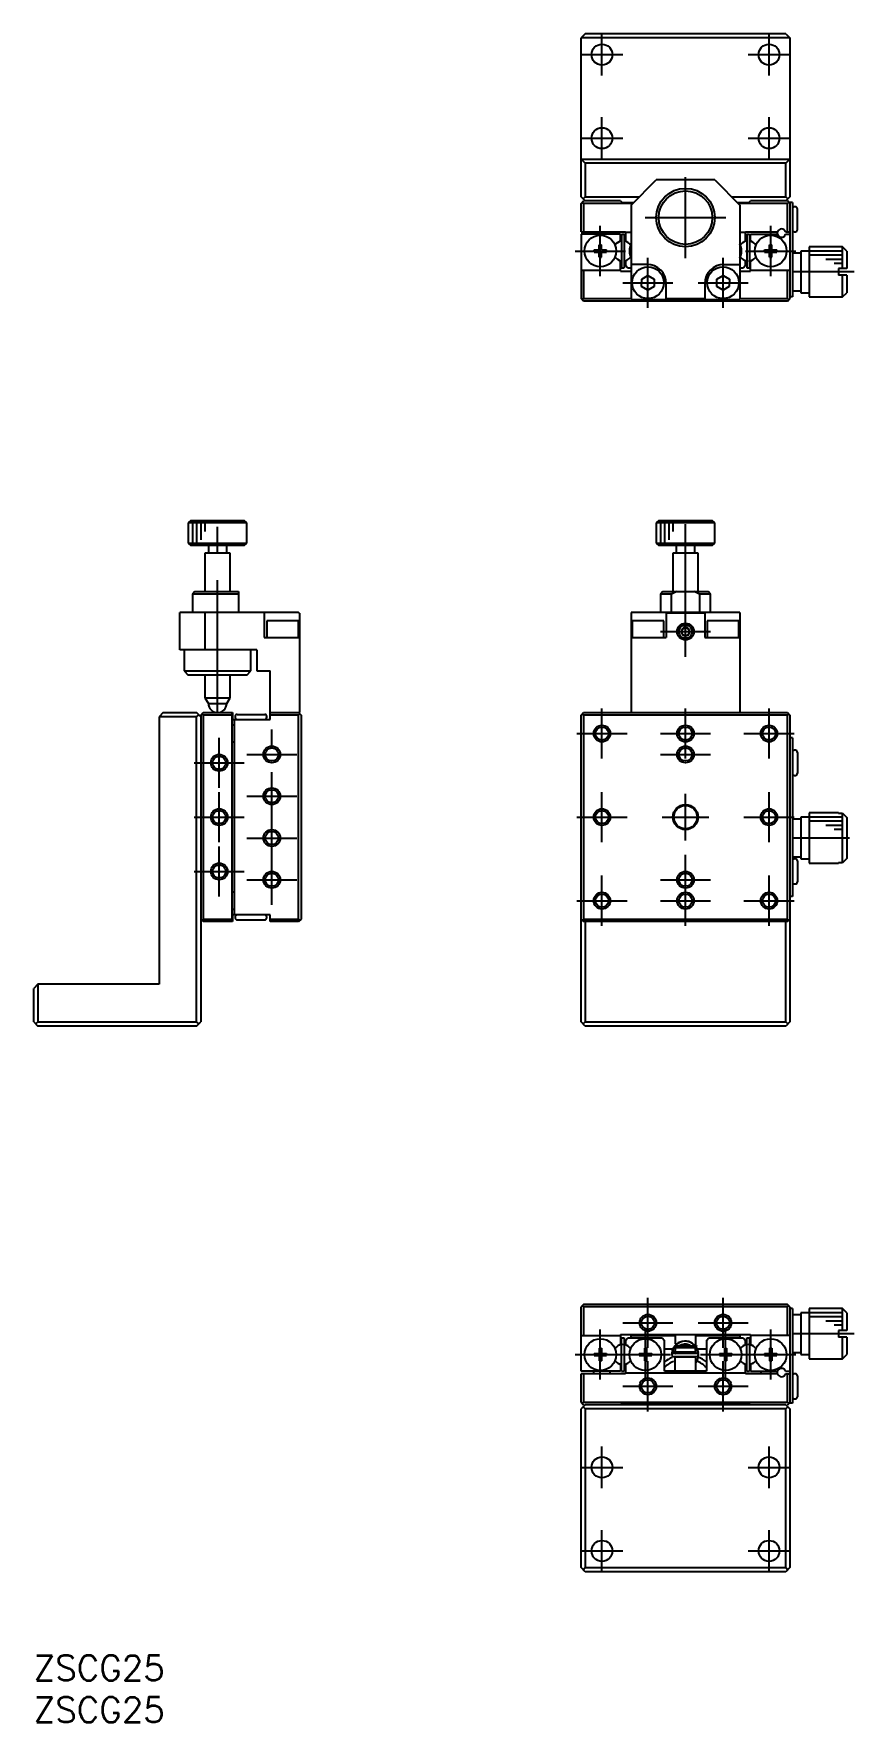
# Model space of a CAD drawing. Extents: x 0 to 223, y -8 to 194.
# Drawn here: x 0 to 98.2, y -8 to 194.1 of the extents above; entities that cross this region are included whole.
import ezdxf

# ---------------------------------------------------------------- set-up
doc = ezdxf.new("R2010")
doc.units = 0
doc.header["$LTSCALE"] = 0.5
doc.linetypes.add('CENTER', pattern=[50.8, 31.75, -6.35, 6.35, -6.35])
for name, color, linetype in [('MSM_CENTER', 1, 'CENTER'), ('MSM_CONTINUOUS', 7, 'CONTINUOUS'), ('MSM_NARROW', 5, 'CONTINUOUS'), ('MSM_PART_NUMBER', 7, 'CONTINUOUS')]:
    doc.layers.add(name, color=color, linetype=linetype)
doc.styles.get("Standard").update_dxf_attribs({"font": 'txt.shx', "height": 3, "bigfont": 'bigfont.shx'})

# ---------------------------------------------------------------- blocks, each defined once
blk = doc.blocks.new('*U2')
at = {"layer": 'MSM_PART_NUMBER'}
blk.add_text('ZSCG25', height=3, dxfattribs=at).set_placement((0, -3))
blk = doc.blocks.new('*U3')
at = {"layer": 'MSM_PART_NUMBER'}
blk.add_text('ZSCG25', height=3, dxfattribs=at).set_placement((0, -8))

msp = doc.modelspace()

# ---------------------------------------------------------------- linework, layer by layer
at = {"layer": 'MSM_CENTER'}
for p, q in [((68.024258, 189.067194), (68.024258, 194.067194)), ((88.024258, 189.067194), (88.024258, 194.067194)), ((65.524258, 191.567194), (70.524258, 191.567194)), ((85.524258, 191.567194), (90.524258, 191.567194)), ((68.024258, 179.067194), (68.024258, 184.067194)), ((88.024258, 179.067194), (88.024258, 184.067194)), ((65.524258, 181.567194), (70.524258, 181.567194)), ((85.524258, 181.567194), (90.524258, 181.567194)), ((78.024258, 167.227194), (78.024258, 176.907194)), ((73.184258, 172.067194), (82.864258, 172.067194)), ((67.824258, 165.067194), (67.824258, 171.067194)), ((88.224258, 165.067194), (88.224258, 171.067194)), ((64.824258, 168.067194), (70.824258, 168.067194)), ((85.224258, 168.067194), (91.224258, 168.067194)), ((73.524258, 161.267194), (73.524258, 167.267194)), ((82.524258, 161.267194), (82.524258, 167.267194)), ((70.524258, 164.267194), (76.524258, 164.267194)), ((79.524258, 164.267194), (85.524258, 164.267194)), ((98.224258, 165.567194), (90.824258, 165.567194)), ((22, 112.820044), (22, 136.760044)), ((78.024258, 119.520044), (78.024258, 136.760044)), ((75.024258, 122.520044), (81.024258, 122.520044)), ((68.024258, 107.320044), (68.024258, 113.320044)), ((78.024258, 107.320044), (78.024258, 113.320044)), ((88.024258, 107.320044), (88.024258, 113.320044)), ((22.2, 103.820044), (22.2, 109.820044)), ((28.5, 89.820044), (28.5, 110.820044)), ((65.024258, 110.320044), (71.024258, 110.320044)), ((75.024258, 110.320044), (81.024258, 110.320044)), ((85.024258, 110.320044), (91.024258, 110.320044)), ((25.5, 107.820044), (31.5, 107.820044)), ((75.024258, 107.820044), (81.024258, 107.820044)), ((19.2, 106.820044), (25.2, 106.820044)), ((22.2, 97.320044), (22.2, 103.320044)), ((68.024258, 97.320044), (68.024258, 103.320044)), ((78.024258, 97.520044), (78.024258, 103.120044)), ((88.024258, 97.320044), (88.024258, 103.320044)), ((25.5, 102.820044), (31.5, 102.820044)), ((19.2, 100.320044), (25.2, 100.320044)), ((65.024258, 100.320044), (71.024258, 100.320044)), ((75.224258, 100.320044), (80.824258, 100.320044)), ((85.024258, 100.320044), (91.024258, 100.320044)), ((25.5, 97.820044), (31.5, 97.820044)), ((97.674258, 97.820044), (90.824258, 97.820044)), ((22.2, 90.820044), (22.2, 96.820044)), ((78.024258, 87.320044), (78.024258, 95.820044)), ((19.2, 93.820044), (25.2, 93.820044)), ((68.024258, 87.320044), (68.024258, 93.320044)), ((88.024258, 87.320044), (88.024258, 93.320044)), ((25.5, 92.820044), (31.5, 92.820044)), ((75.024258, 92.820044), (81.024258, 92.820044)), ((65.024258, 90.320044), (71.024258, 90.320044)), ((75.024258, 90.320044), (81.024258, 90.320044)), ((85.024258, 90.320044), (91.024258, 90.320044)), ((73.524258, 36.8), (73.524258, 42.8)), ((82.524258, 36.8), (82.524258, 42.8)), ((67.824258, 33), (67.824258, 39)), ((70.524258, 39.8), (76.524258, 39.8)), ((73.224258, 33), (73.224258, 39)), ((79.524258, 39.8), (85.524258, 39.8)), ((82.824258, 33), (82.824258, 39)), ((88.224258, 33), (88.224258, 39)), ((98.224258, 38.5), (90.824258, 38.5)), ((64.824258, 36), (76.224258, 36)), ((73.524258, 29.2), (73.524258, 35.2)), ((79.824258, 36), (91.224258, 36)), ((82.524258, 29.2), (82.524258, 35.2)), ((70.524258, 32.2), (76.524258, 32.2)), ((79.524258, 32.2), (85.524258, 32.2)), ((68.024258, 20), (68.024258, 25)), ((88.024258, 20), (88.024258, 25)), ((65.524258, 22.5), (70.524258, 22.5)), ((85.524258, 22.5), (90.524258, 22.5)), ((68.024258, 10), (68.024258, 15)), ((88.024258, 10), (88.024258, 15)), ((65.524258, 12.5), (70.524258, 12.5)), ((85.524258, 12.5), (90.524258, 12.5))]:
    msp.add_line(p, q, dxfattribs=at)
at = {"layer": 'MSM_CONTINUOUS'}
for p, q in [((66.024258, 194.067194), (65.524258, 193.567194)), ((90.024258, 194.067194), (66.024258, 194.067194)), ((90.024258, 194.067194), (90.524258, 193.567194)), ((90.524258, 193.567194), (65.524258, 193.567194)), ((65.524258, 174.567194), (65.524258, 193.567194)), ((90.524258, 193.567194), (90.524258, 174.567194)), ((65.524258, 179.067204), (90.524258, 179.067204)), ((66.024258, 178.567194), (65.524258, 179.067194)), ((90.024258, 178.567194), (66.024258, 178.567194)), ((66.024258, 178.567194), (66.024258, 174.567194)), ((90.524258, 179.067194), (90.024258, 178.567194)), ((90.024258, 174.567194), (90.024258, 178.567194)), ((71.524258, 173.567194), (74.524258, 176.567194)), ((81.524258, 176.567194), (74.524258, 176.567194)), ((81.524258, 176.567194), (84.524258, 173.567194)), ((66.024258, 174.067194), (65.524258, 174.567194)), ((65.524258, 173.767194), (65.824258, 174.067194)), ((65.674258, 173.917194), (65.824258, 173.767194)), ((65.774258, 174.317194), (66.024258, 174.567194)), ((70.224258, 174.067194), (65.824258, 174.067194)), ((66.024258, 174.567194), (72.524258, 174.567194)), ((70.224258, 174.067194), (70.424258, 173.867194)), ((70.424258, 173.867194), (71.824258, 173.867194)), ((83.524258, 174.567194), (90.024258, 174.567194)), ((84.224258, 173.867194), (85.624258, 173.867194)), ((85.624258, 173.867194), (85.824258, 174.067194)), ((90.224258, 174.067194), (85.824258, 174.067194)), ((90.024258, 174.567194), (90.274258, 174.317194)), ((90.524258, 174.567194), (90.024258, 174.067194)), ((90.524258, 173.767194), (90.224258, 174.067194)), ((90.224258, 173.767194), (90.374258, 173.917194)), ((90.524258, 173.867194), (90.524258, 162.367194)), ((90.824258, 173.867194), (90.524258, 173.867194)), ((90.824258, 173.867194), (90.824258, 162.567194)), ((65.524258, 170.367194), (65.524258, 173.767194)), ((71.724258, 173.767194), (65.824258, 173.767194)), ((65.824258, 173.767194), (65.824258, 170.367194)), ((71.524258, 173.567194), (71.524258, 162.267194)), ((90.224258, 173.767194), (84.324258, 173.767194)), ((84.524258, 173.567194), (84.524258, 162.267194)), ((90.224258, 170.367194), (90.224258, 173.767194)), ((91.174258, 173.367194), (91.074258, 173.367194)), ((91.424258, 170.617194), (91.424258, 173.117194)), ((65.524258, 170.367194), (70.824258, 170.367194)), ((70.224258, 170.067194), (65.524258, 170.067194)), ((65.524258, 170.067194), (65.524258, 162.367194)), ((70.224258, 169.26866), (70.224258, 170.067194)), ((70.374258, 170.067194), (70.374258, 166.067194)), ((70.374258, 170.067194), (70.674258, 170.067194)), ((70.674258, 170.067194), (70.674258, 166.067194)), ((70.824258, 170.367194), (70.824258, 169.26866)), ((71.524258, 170.267194), (70.824258, 170.267194)), ((85.224258, 170.267194), (84.524258, 170.267194)), ((85.224258, 170.367194), (89.047289, 170.367194)), ((85.224258, 169.26866), (85.224258, 170.367194)), ((85.374258, 170.067194), (85.374258, 166.067194)), ((85.374258, 170.067194), (85.674258, 170.067194)), ((85.674258, 170.067194), (85.674258, 166.067194)), ((85.824258, 169.26866), (85.824258, 170.067194)), ((85.824258, 170.067194), (89.047289, 170.067194)), ((89.024258, 169.790563), (89.024258, 170.367194)), ((90.001228, 170.367194), (90.524258, 170.367194)), ((90.001228, 170.067194), (90.524258, 170.067194)), ((91.074258, 170.367194), (91.174258, 170.367194)), ((67.074258, 168.192194), (67.699258, 168.192194)), ((67.074258, 167.942194), (67.074258, 168.192194)), ((67.074258, 167.942194), (67.699258, 167.942194)), ((67.699258, 168.817194), (67.949258, 168.817194)), ((67.699258, 168.192194), (67.699258, 168.817194)), ((67.699258, 167.317194), (67.699258, 167.942194)), ((67.949258, 168.192194), (67.949258, 168.817194)), ((67.949258, 168.192194), (68.574258, 168.192194)), ((67.949258, 167.942194), (68.574258, 167.942194)), ((67.949258, 167.317194), (67.949258, 167.942194)), ((68.574258, 167.942194), (68.574258, 168.192194)), ((69.929008, 169.098197), (70.224258, 169.26866)), ((70.824258, 169.26866), (71.119508, 169.098197)), ((84.929008, 169.098197), (85.224258, 169.26866)), ((86.119508, 169.098197), (85.824258, 169.26866)), ((87.474258, 168.192194), (88.099258, 168.192194)), ((87.474258, 167.942194), (87.474258, 168.192194)), ((87.474258, 167.942194), (88.099258, 167.942194)), ((88.099258, 168.817194), (88.349258, 168.817194)), ((88.099258, 168.192194), (88.099258, 168.817194)), ((88.099258, 167.317194), (88.099258, 167.942194)), ((88.349258, 168.192194), (88.349258, 168.817194)), ((88.349258, 168.192194), (88.974258, 168.192194)), ((88.349258, 167.942194), (88.974258, 167.942194)), ((88.349258, 167.317194), (88.349258, 167.942194)), ((88.974258, 167.942194), (88.974258, 168.192194)), ((91.824258, 167.817194), (90.824258, 167.817194)), ((91.824258, 168.067194), (91.824258, 163.067194)), ((92.824258, 168.067194), (91.824258, 168.067194)), ((92.824258, 168.567194), (92.824258, 162.567194)), ((96.824258, 168.567194), (92.824258, 168.567194)), ((96.824258, 165.967194), (96.824258, 168.567194)), ((97.324258, 168.067194), (96.824258, 168.567194)), ((97.324258, 168.067194), (97.324258, 165.967194)), ((65.524258, 165.767194), (70.224258, 165.767194)), ((65.824258, 165.767194), (65.824258, 162.367194)), ((67.699258, 167.317194), (67.949258, 167.317194)), ((70.224258, 166.865728), (69.929008, 167.036191)), ((70.224258, 165.667194), (70.224258, 166.865728)), ((70.374258, 166.067194), (70.674258, 166.067194)), ((70.824258, 166.865728), (71.119508, 167.036191)), ((70.824258, 166.865728), (70.824258, 166.367194)), ((70.824258, 166.367194), (71.124258, 166.067194)), ((71.124258, 166.067194), (71.524258, 166.067194)), ((73.424258, 166.467194), (71.524258, 166.467194)), ((82.624258, 166.467194), (84.524258, 166.467194)), ((84.524258, 166.067194), (84.924258, 166.067194)), ((84.924258, 166.067194), (85.224258, 166.367194)), ((84.929008, 167.036191), (85.224258, 166.865728)), ((85.224258, 166.367194), (85.224258, 166.865728)), ((85.374258, 166.067194), (85.674258, 166.067194)), ((85.824258, 166.865728), (86.119508, 167.036191)), ((85.824258, 165.667194), (85.824258, 166.865728)), ((85.824258, 165.767194), (90.524258, 165.767194)), ((88.099258, 167.317194), (88.349258, 167.317194)), ((90.224258, 162.367194), (90.224258, 165.767194)), ((96.324258, 165.967194), (96.324258, 165.167194)), ((97.324258, 165.967194), (96.324258, 165.967194)), ((70.224258, 165.667194), (71.524258, 165.667194)), ((72.770368, 163.840992), (72.778211, 164.706982)), ((73.516415, 163.401204), (72.770368, 163.840992)), ((72.778211, 164.706982), (73.532102, 165.133184)), ((74.270306, 163.827407), (73.516415, 163.401204)), ((73.532102, 165.133184), (74.278149, 164.693397)), ((74.278149, 164.693397), (74.270306, 163.827407)), ((75.724258, 162.267194), (75.724258, 164.167194)), ((80.324258, 164.167194), (80.324258, 162.267194)), ((81.770368, 163.840992), (81.778211, 164.706982)), ((82.516415, 163.401204), (81.770368, 163.840992)), ((81.778211, 164.706982), (82.532102, 165.133184)), ((83.270306, 163.827407), (82.516415, 163.401204)), ((82.532102, 165.133184), (83.278149, 164.693397)), ((83.278149, 164.693397), (83.270306, 163.827407)), ((84.524258, 165.667194), (85.824258, 165.667194)), ((97.324258, 165.167194), (96.324258, 165.167194)), ((96.824258, 162.567194), (96.824258, 165.167194)), ((97.324258, 165.167194), (97.324258, 163.067194)), ((65.824258, 162.067194), (65.524258, 162.367194)), ((65.824258, 162.367194), (65.674258, 162.217194)), ((65.824258, 162.367194), (71.524258, 162.367194)), ((90.224258, 162.067194), (65.824258, 162.067194)), ((71.524258, 162.267194), (84.524258, 162.267194)), ((75.724258, 162.367194), (80.324258, 162.367194)), ((84.524258, 162.367194), (90.224258, 162.367194)), ((90.374258, 162.217194), (90.224258, 162.367194)), ((90.224258, 162.067194), (90.524258, 162.367194)), ((90.824258, 162.567194), (90.524258, 162.567194)), ((90.824258, 163.317194), (91.824258, 163.317194)), ((91.824258, 163.067194), (92.824258, 163.067194)), ((92.824258, 162.567194), (96.824258, 162.567194)), ((96.824258, 162.567194), (97.324258, 163.067194)), ((18.8, 135.820044), (18.5, 135.520044)), ((25.5, 135.520044), (18.5, 135.520044)), ((18.5, 135.520044), (18.5, 133.120044)), ((18.8, 135.820044), (25.2, 135.820044)), ((25.5, 135.520044), (25.2, 135.820044)), ((25.5, 133.120044), (25.5, 135.520044)), ((74.824258, 135.820044), (74.524258, 135.520044)), ((81.524258, 135.520044), (74.524258, 135.520044)), ((74.524258, 135.520044), (74.524258, 133.120044)), ((74.824258, 135.820044), (81.224258, 135.820044)), ((81.524258, 135.520044), (81.224258, 135.820044)), ((81.524258, 133.120044), (81.524258, 135.520044)), ((18.5, 133.120044), (25.5, 133.120044)), ((18.5, 133.120044), (18.8, 132.820044)), ((25.2, 132.820044), (18.8, 132.820044)), ((20.5, 131.920044), (20.5, 127.320063)), ((23.5, 131.920044), (20.5, 131.920044)), ((20.9, 132.820044), (20.9, 131.920044)), ((23.1, 131.920044), (23.1, 132.820044)), ((23.5, 127.320063), (23.5, 131.920044)), ((25.2, 132.820044), (25.5, 133.120044)), ((74.524258, 133.120044), (81.524258, 133.120044)), ((74.524258, 133.120044), (74.824258, 132.820044)), ((81.224258, 132.820044), (74.824258, 132.820044)), ((76.524258, 131.920044), (76.524258, 127.320063)), ((79.524258, 131.920044), (76.524258, 131.920044)), ((76.924258, 132.820044), (76.924258, 131.920044)), ((79.124258, 131.920044), (79.124258, 132.820044)), ((79.524258, 127.320063), (79.524258, 131.920044)), ((81.224258, 132.820044), (81.524258, 133.120044)), ((19.3, 127.320044), (19, 127.020044)), ((19.3, 127.320044), (24.5, 127.320044)), ((24.5, 127.320044), (24.5, 124.820044)), ((75.324258, 127.320044), (75.024258, 127.020044)), ((75.324258, 127.320044), (80.724258, 127.320044)), ((77.004454, 127.320044), (76.365946, 127.020044)), ((79.682571, 127.020044), (79.044062, 127.320044)), ((81.024258, 127.020044), (80.724258, 127.320044)), ((24.5, 127.020044), (19, 127.020044)), ((19, 127.020044), (19, 124.820044)), ((76.365946, 127.020044), (75.024258, 127.020044)), ((75.024258, 127.020044), (75.024258, 124.820044)), ((76.365946, 124.820044), (76.365946, 127.020044)), ((81.024258, 127.020044), (79.682571, 127.020044)), ((79.682571, 127.020044), (79.682571, 124.820044)), ((81.024258, 124.820044), (81.024258, 127.020044)), ((17.5, 120.320044), (17.5, 124.820044)), ((31.7, 124.820044), (17.5, 124.820044)), ((20.5, 124.820044), (20.5, 120.320044)), ((27.6, 124.820044), (27.6, 121.820044)), ((31.7, 123.820044), (27.9, 123.820044)), ((27.9, 123.820044), (27.9, 121.820044)), ((31.8, 124.720044), (31.7, 124.820044)), ((31.7, 121.820044), (31.7, 123.820044)), ((31.8, 124.720044), (31.8, 112.820044)), ((84.524258, 124.820044), (71.524258, 124.820044)), ((71.524258, 124.820044), (71.524258, 112.820044)), ((75.42418, 123.820044), (71.624258, 123.820044)), ((71.624258, 123.820044), (71.624258, 121.820044)), ((75.424258, 121.820044), (75.424258, 123.820044)), ((75.724258, 124.820044), (75.724258, 121.820044)), ((80.324258, 124.720044), (75.724258, 124.720044)), ((80.324258, 124.820044), (80.324258, 121.820044)), ((84.42418, 123.820044), (80.624258, 123.820044)), ((80.624258, 123.820044), (80.624258, 121.820044)), ((84.424258, 121.820044), (84.424258, 123.820044)), ((84.524258, 124.820044), (84.524258, 112.820044)), ((27.6, 121.820044), (31.8, 121.820044)), ((71.524258, 121.820044), (75.724258, 121.820044)), ((77.574258, 122.77985), (78.024258, 123.039658)), ((77.574258, 122.260236), (77.574258, 122.779851)), ((77.574258, 122.260236), (78.024258, 122.000428)), ((78.024258, 123.039659), (78.474258, 122.779851)), ((78.024258, 122.000428), (78.474258, 122.260236)), ((78.474258, 122.779851), (78.474258, 122.260236)), ((80.324258, 121.820044), (84.524258, 121.820044)), ((26.7, 120.320044), (17.5, 120.320044)), ((18, 120.320044), (18, 117.820044)), ((26, 117.820044), (26, 120.320044)), ((26.7, 120.320044), (26.7, 117.820044)), ((18, 117.820044), (26, 117.820044)), ((18, 117.820044), (18.5, 117.320044)), ((25.5, 117.320044), (18.5, 117.320044)), ((20.5, 117.320024), (20.5, 114.612864)), ((23.5, 114.612864), (23.5, 117.320024)), ((25.5, 117.320044), (26, 117.820044)), ((26.7, 117.820044), (28.3, 117.820044)), ((28.3, 112.020044), (28.3, 117.820044)), ((20.499995, 114.612864), (23.500005, 114.612864)), ((20.5, 114.612864), (20.9, 113.920044)), ((20.9, 113.920044), (23.1, 113.920044)), ((23.1, 113.920044), (23.5, 114.612864)), ((15.5, 112.820044), (15, 112.320044)), ((19.5, 112.320044), (15, 112.320044)), ((15, 112.320044), (15, 80.320044)), ((15.5, 112.820044), (19.5, 112.820044)), ((20, 112.320044), (19.5, 112.820044)), ((19.5, 112.320044), (19.75, 112.570044)), ((19.5, 75.820044), (19.5, 112.320044)), ((20, 112.520044), (20.3, 112.820044)), ((20, 112.520044), (20, 75.820044)), ((20.3, 112.520044), (20.15, 112.670044)), ((20.3, 112.820044), (23.8, 112.820044)), ((20.3, 112.520044), (20.3, 88.120044)), ((23.7, 112.520044), (20.3, 112.520044)), ((23.7, 112.820044), (23.7, 87.820044)), ((24, 111.320044), (23.7, 111.320044)), ((23.8, 112.820044), (23.8, 112.020044)), ((23.8, 112.020044), (28.3, 112.020044)), ((24, 112.020044), (24, 88.620044)), ((24.1, 112.370044), (24.1, 112.270044)), ((24.35, 112.620044), (27.65, 112.620044)), ((27.9, 112.270044), (27.9, 112.370044)), ((28.3, 112.820044), (31.8, 112.820044)), ((31.7, 112.520044), (28.3, 112.520044)), ((31.7, 112.820044), (32, 112.520044)), ((31.85, 112.670044), (31.7, 112.520044)), ((31.7, 88.120044), (31.7, 112.520044)), ((32, 112.520044), (32, 88.120044)), ((65.524258, 112.520044), (65.824258, 112.820044)), ((65.524258, 75.820044), (65.524258, 112.520044)), ((65.824258, 112.520044), (65.674258, 112.670044)), ((65.824258, 112.820044), (90.224258, 112.820044)), ((90.224258, 112.520044), (65.824258, 112.520044)), ((65.824258, 112.520044), (65.824258, 88.120044)), ((90.224258, 112.820044), (90.524258, 112.520044)), ((90.224258, 112.520044), (90.374258, 112.670044)), ((90.224258, 88.120044), (90.224258, 112.520044)), ((90.524258, 112.520044), (90.524258, 75.820044)), ((23.7, 109.320044), (24, 109.320044)), ((90.824258, 109.820044), (90.524258, 109.820044)), ((90.824258, 109.820044), (90.824258, 90.820044)), ((91.174258, 108.320044), (91.074258, 108.320044)), ((91.424258, 108.070044), (91.424258, 105.570044)), ((91.074258, 105.320044), (91.174258, 105.320044)), ((91.824258, 100.070044), (90.824258, 100.070044)), ((92.824258, 100.320044), (91.824258, 100.320044)), ((91.824258, 100.320044), (91.824258, 95.320044)), ((96.324258, 100.820044), (92.824258, 100.820044)), ((92.824258, 100.820044), (92.824258, 94.820044)), ((96.324258, 100.820044), (96.324258, 100.793257)), ((96.324258, 100.793257), (96.824258, 100.793257)), ((96.824258, 94.84683), (96.824258, 100.793257)), ((96.824258, 100.793257), (97.324258, 100.287836)), ((97.324258, 100.287836), (97.324258, 95.352251)), ((90.824258, 95.570044), (91.824258, 95.570044)), ((91.174258, 95.320044), (91.074258, 95.320044)), ((91.424258, 95.070044), (91.424258, 92.570044)), ((91.824258, 95.320044), (92.824258, 95.320044)), ((97.324258, 95.352251), (96.824258, 94.84683)), ((92.824258, 94.820044), (96.324258, 94.820044)), ((96.324258, 94.84683), (96.324258, 94.820044)), ((96.824258, 94.84683), (96.324258, 94.84683)), ((24, 91.320044), (23.7, 91.320044)), ((91.074258, 92.320044), (91.174258, 92.320044)), ((23.7, 89.320044), (24, 89.320044)), ((90.824258, 90.820044), (90.524258, 90.820044)), ((20.3, 87.820044), (20, 88.120044)), ((20.15, 87.970044), (20.3, 88.120044)), ((20.3, 88.120044), (23.7, 88.120044)), ((23.8, 87.820044), (20.3, 87.820044)), ((23.8, 88.620044), (23.8, 87.820044)), ((28.3, 88.620044), (23.8, 88.620044)), ((24.1, 88.370044), (24.1, 88.270044)), ((24.35, 88.020044), (27.65, 88.020044)), ((27.9, 88.270044), (27.9, 88.370044)), ((28.3, 87.820044), (28.3, 88.620044)), ((28.3, 88.120044), (31.7, 88.120044)), ((31.7, 87.820044), (28.3, 87.820044)), ((31.7, 88.120044), (31.85, 87.970044)), ((32, 88.120044), (31.7, 87.820044)), ((65.524258, 88.120044), (65.824258, 87.820044)), ((65.674258, 87.970044), (65.824258, 88.120044)), ((65.824258, 88.120044), (90.224258, 88.120044)), ((90.224258, 87.820044), (65.824258, 87.820044)), ((66.024258, 87.820044), (66.024258, 75.820044)), ((90.024258, 75.820044), (90.024258, 87.820044)), ((90.374258, 87.970044), (90.224258, 88.120044)), ((90.224258, 87.820044), (90.524258, 88.120044)), ((0.5, 80.320044), (0, 79.820044)), ((0, 75.820044), (0, 79.820044)), ((0.5, 80.320044), (0.5, 75.820044)), ((15, 80.320044), (0.5, 80.320044)), ((0, 75.820044), (0.5, 75.320044)), ((0.5, 75.820044), (0.25, 75.570044)), ((0.5, 75.820044), (19.5, 75.820044)), ((19.5, 75.320044), (0.5, 75.320044)), ((19.75, 75.570044), (19.5, 75.820044)), ((19.5, 75.320044), (20, 75.820044)), ((66.024258, 75.320044), (65.524258, 75.820044)), ((65.774258, 75.570044), (66.024258, 75.820044)), ((66.024258, 75.820044), (90.024258, 75.820044)), ((90.024258, 75.320044), (66.024258, 75.320044)), ((90.024258, 75.820044), (90.274258, 75.570044)), ((90.524258, 75.820044), (90.024258, 75.320044)), ((65.824258, 42), (65.524258, 41.7)), ((65.524258, 34), (65.524258, 41.7)), ((65.674258, 41.85), (65.824258, 41.7)), ((90.224258, 42), (65.824258, 42)), ((90.224258, 41.7), (65.824258, 41.7)), ((65.824258, 41.7), (65.824258, 38.3)), ((90.524258, 41.7), (90.224258, 42)), ((90.224258, 41.7), (90.374258, 41.85)), ((90.224258, 38.3), (90.224258, 41.7)), ((90.524258, 41.7), (90.524258, 30.2)), ((90.824258, 41.5), (90.524258, 41.5)), ((90.824258, 41.5), (90.824258, 30.2)), ((91.824258, 40.75), (90.824258, 40.75)), ((92.824258, 41), (91.824258, 41)), ((91.824258, 41), (91.824258, 36)), ((96.824258, 41.5), (92.824258, 41.5)), ((92.824258, 41.5), (92.824258, 35.5)), ((96.824258, 38.9), (96.824258, 41.5)), ((97.324258, 41), (96.824258, 41.5)), ((97.324258, 41), (97.324258, 38.9)), ((70.224258, 38.4), (85.824258, 38.4)), ((70.224258, 38.4), (70.224258, 37.201466)), ((71.524258, 38), (71.524258, 38.4)), ((76.774258, 38.4), (76.774258, 37.28021)), ((79.274258, 37.161246), (79.274258, 38.4)), ((84.524258, 38.4), (84.524258, 38)), ((85.824258, 38.4), (85.824258, 37.201466)), ((96.324258, 38.9), (96.324258, 38.1)), ((97.324258, 38.9), (96.324258, 38.9)), ((65.524258, 38.3), (70.224258, 38.3)), ((67.699258, 36.75), (67.949258, 36.75)), ((67.699258, 36.75), (67.699258, 36.125)), ((67.949258, 36.75), (67.949258, 36.125)), ((70.224258, 37.201466), (69.929008, 37.031003)), ((70.374258, 34), (70.374258, 38)), ((70.374258, 38), (70.674258, 38)), ((70.67426, 38), (70.67426, 34)), ((70.824258, 37.7), (71.124258, 38)), ((70.824258, 37.7), (70.824258, 37.201466)), ((70.824258, 37.201466), (71.119508, 37.031003)), ((71.124258, 38), (75.224258, 38)), ((71.524258, 38.3), (76.774258, 38.3)), ((73.099258, 36.75), (73.349258, 36.75)), ((73.099258, 36.75), (73.099258, 36.125)), ((73.349258, 36.75), (73.349258, 36.125)), ((75.224258, 38), (75.524258, 37.7)), ((75.524258, 34), (75.524258, 37.7)), ((75.524258, 36.7), (76.444525, 36.7)), ((76.521274, 36.537136), (76.519789, 36.50369)), ((76.519789, 36.50369), (76.519972, 36.470213)), ((76.519972, 36.470213), (76.521821, 36.436785)), ((76.524422, 36.570466), (76.521274, 36.537136)), ((76.521821, 36.436785), (76.525333, 36.40349)), ((76.529227, 36.603599), (76.524422, 36.570466)), ((76.525333, 36.40349), (76.530499, 36.370409)), ((76.535676, 36.636454), (76.529227, 36.603599)), ((76.543754, 36.668948), (76.535676, 36.636454)), ((76.55344, 36.701003), (76.543754, 36.668948)), ((76.564712, 36.732539), (76.55344, 36.701003)), ((76.577541, 36.763477), (76.564712, 36.732539)), ((76.591896, 36.793742), (76.577541, 36.763477)), ((76.607741, 36.823257), (76.591896, 36.793742)), ((76.624092, 36.850462), (76.607741, 36.823257)), ((76.625129, 36.850966), (76.624092, 36.850462)), ((76.626169, 36.850962), (76.625129, 36.850966)), ((76.627532, 36.850749), (76.626169, 36.850962)), ((76.629217, 36.850327), (76.627532, 36.850749)), ((76.631219, 36.849697), (76.629217, 36.850327)), ((76.629818, 36.858527), (76.788062, 36.772791)), ((76.633534, 36.84886), (76.631219, 36.849697)), ((76.636157, 36.847818), (76.633534, 36.84886)), ((76.639081, 36.846575), (76.636157, 36.847818)), ((76.642301, 36.845131), (76.639081, 36.846575)), ((76.647637, 36.842614), (76.642301, 36.845131)), ((76.653588, 36.839673), (76.647637, 36.842614)), ((76.660124, 36.836321), (76.653588, 36.839673)), ((76.667212, 36.832577), (76.660124, 36.836321)), ((76.674819, 36.828457), (76.667212, 36.832577)), ((76.682906, 36.823983), (76.674819, 36.828457)), ((76.691433, 36.819177), (76.682906, 36.823983)), ((76.700358, 36.814063), (76.691433, 36.819177)), ((76.709637, 36.808665), (76.700358, 36.814063)), ((76.719225, 36.803011), (76.709637, 36.808665)), ((76.729073, 36.797128), (76.719225, 36.803011)), ((76.739132, 36.791045), (76.729073, 36.797128)), ((76.749354, 36.784793), (76.739132, 36.791045)), ((76.759688, 36.778403), (76.749354, 36.784793)), ((76.754258, 36.5), (76.754258, 36.3)), ((76.804258, 36.5), (76.754258, 36.5)), ((76.770082, 36.771906), (76.759688, 36.778403)), ((76.780485, 36.765334), (76.770082, 36.771906)), ((76.804258, 36.750053), (76.780485, 36.765334)), ((76.788062, 36.772791), (76.805948, 36.76133)), ((77.014309, 37), (76.804258, 36.8)), ((79.204258, 36.8), (76.804258, 36.8)), ((76.804258, 36.8), (76.804258, 36.5)), ((78.994208, 37), (77.014309, 37)), ((78.323527, 37.196542), (78.462312, 37.147539)), ((78.462312, 37.147539), (78.596231, 37.08164)), ((78.596231, 37.08164), (78.688577, 37.023521)), ((78.688577, 37.023521), (78.721104, 37.000171)), ((79.204258, 36.8), (78.994208, 37)), ((79.204258, 36.5), (79.204258, 36.8)), ((79.254258, 36.5), (79.204258, 36.5)), ((79.254258, 36.3), (79.254258, 36.5)), ((79.274258, 38.3), (84.524258, 38.3)), ((79.31268, 37.090813), (79.325923, 37.099132)), ((79.316319, 37.100084), (79.320303, 37.106049)), ((79.384242, 36.984611), (79.325646, 37.100077)), ((79.502874, 36.7), (80.524258, 36.7)), ((79.561242, 36.200652), (79.524257, 36.392004)), ((80.524258, 37.7), (80.824258, 38)), ((80.524258, 37.7), (80.524258, 34)), ((80.824258, 38), (84.924258, 38)), ((82.699258, 36.75), (82.949258, 36.75)), ((82.699258, 36.75), (82.699258, 36.125)), ((82.949258, 36.75), (82.949258, 36.125)), ((84.924258, 38), (85.224258, 37.7)), ((84.929008, 37.031003), (85.224258, 37.201466)), ((85.224258, 37.201466), (85.224258, 37.7)), ((85.374258, 34), (85.374258, 38)), ((85.374258, 38), (85.674258, 38)), ((85.67426, 38), (85.67426, 34)), ((90.524258, 38.3), (85.824258, 38.3)), ((85.824258, 37.201466), (86.119508, 37.031003)), ((88.099258, 36.75), (88.349258, 36.75)), ((88.099258, 36.75), (88.099258, 36.125)), ((88.349258, 36.75), (88.349258, 36.125)), ((97.324258, 38.1), (96.324258, 38.1)), ((96.824258, 35.5), (96.824258, 38.1)), ((97.324258, 38.1), (97.324258, 36)), ((67.074258, 36.125), (67.699258, 36.125)), ((67.074258, 36.125), (67.074258, 35.875)), ((67.074258, 35.875), (67.699258, 35.875)), ((67.699258, 35.875), (67.699258, 35.25)), ((67.699258, 35.25), (67.949258, 35.25)), ((67.949258, 36.125), (68.574258, 36.125)), ((67.949258, 35.875), (67.949258, 35.25)), ((67.949258, 35.875), (68.574258, 35.875)), ((68.574258, 36.125), (68.574258, 35.875)), ((69.929008, 34.968997), (70.224258, 34.798534)), ((70.224258, 34.798534), (70.224258, 34)), ((70.824258, 34.798534), (71.119508, 34.968997)), ((70.824258, 34.798534), (70.824258, 33.7)), ((72.474258, 36.125), (73.099258, 36.125)), ((72.474258, 36.125), (72.474258, 35.875)), ((72.474258, 35.875), (73.099258, 35.875)), ((73.099258, 35.875), (73.099258, 35.25)), ((73.099258, 35.25), (73.349258, 35.25)), ((73.349258, 36.125), (73.974258, 36.125)), ((73.349258, 35.875), (73.349258, 35.25)), ((73.349258, 35.875), (73.974258, 35.875)), ((73.974258, 36.125), (73.974258, 35.875)), ((76.422823, 36.087521), (76.377467, 35.996703)), ((76.377467, 35.996703), (76.390634, 35.894512)), ((76.390634, 35.894512), (76.458784, 35.817304)), ((76.512082, 36.138826), (76.422823, 36.087521)), ((76.458784, 35.817304), (76.565888, 35.78753)), ((76.615351, 36.149741), (76.512082, 36.138826)), ((76.530499, 36.370409), (76.537306, 36.337624)), ((76.537306, 36.337624), (76.545737, 36.305217)), ((76.545737, 36.305217), (76.555772, 36.273266)), ((76.555772, 36.273266), (76.567385, 36.241851)), ((76.567385, 36.241851), (76.58055, 36.211049)), ((76.58055, 36.211049), (76.595233, 36.180936)), ((79.364769, 36.13728), (76.585114, 36.13728)), ((76.595233, 36.180936), (76.611398, 36.151587)), ((76.611398, 36.151587), (76.612587, 36.149558)), ((76.742991, 36.154618), (76.615351, 36.149741)), ((76.742991, 36.154618), (76.754134, 36.154469)), ((76.760746, 35.706707), (76.745214, 35.779378)), ((76.754134, 36.154469), (76.765244, 36.153363)), ((79.254258, 36.3), (76.754258, 36.3)), ((76.754258, 36.3), (76.929076, 36.125183)), ((76.831415, 35.777157), (76.754258, 35.7)), ((79.254258, 35.7), (76.754258, 35.7)), ((76.754258, 35.7), (76.754258, 34)), ((76.765244, 36.153363), (76.77626, 36.151307)), ((76.77626, 36.151307), (76.787122, 36.148313)), ((76.787122, 36.148313), (76.797772, 36.144396)), ((76.797772, 36.144396), (76.80815, 36.139578)), ((76.80815, 36.139578), (76.8182, 36.133886)), ((76.8182, 36.133886), (76.827867, 36.12735)), ((76.824258, 35.777328), (76.824258, 35.77)), ((79.080661, 36.126403), (79.254258, 36.3)), ((79.137312, 36.156481), (79.111686, 36.157085)), ((79.253434, 36.153133), (79.137312, 36.156481)), ((79.151224, 36.196676), (79.202207, 36.237345)), ((79.254258, 35.7), (79.175659, 35.778599)), ((79.200464, 36.246051), (79.21553, 36.154421)), ((79.205917, 35.779402), (79.200964, 35.753495)), ((79.368795, 36.147703), (79.253434, 36.153133)), ((79.254258, 34), (79.254258, 35.7)), ((79.472724, 36.126659), (79.368795, 36.147703)), ((79.452329, 35.79939), (79.538885, 35.860482)), ((79.549997, 36.057219), (79.472724, 36.126659)), ((79.538885, 35.860482), (79.574736, 35.958563)), ((79.574736, 35.958563), (79.549997, 36.057219)), ((82.074258, 36.125), (82.699258, 36.125)), ((82.074258, 36.125), (82.074258, 35.875)), ((82.074258, 35.875), (82.699258, 35.875)), ((82.699258, 35.875), (82.699258, 35.25)), ((82.699258, 35.25), (82.949258, 35.25)), ((82.949258, 36.125), (83.574258, 36.125)), ((82.949258, 35.875), (82.949258, 35.25)), ((82.949258, 35.875), (83.574258, 35.875)), ((83.574258, 36.125), (83.574258, 35.875)), ((84.929008, 34.968997), (85.224258, 34.798534)), ((85.224258, 33.7), (85.224258, 34.798534)), ((86.119508, 34.968997), (85.824258, 34.798534)), ((85.824258, 34.798534), (85.824258, 34)), ((87.474258, 36.125), (88.099258, 36.125)), ((87.474258, 36.125), (87.474258, 35.875)), ((87.474258, 35.875), (88.099258, 35.875)), ((88.099258, 35.875), (88.099258, 35.25)), ((88.099258, 35.25), (88.349258, 35.25)), ((88.349258, 36.125), (88.974258, 36.125)), ((88.349258, 35.875), (88.349258, 35.25)), ((88.349258, 35.875), (88.974258, 35.875)), ((88.974258, 36.125), (88.974258, 35.875)), ((90.824258, 36.25), (91.824258, 36.25)), ((91.824258, 36), (92.824258, 36)), ((92.824258, 35.5), (96.824258, 35.5)), ((96.824258, 35.5), (97.324258, 36)), ((70.224258, 34), (65.524258, 34)), ((65.524258, 30.3), (65.524258, 33.7)), ((70.824258, 33.7), (65.524258, 33.7)), ((65.824258, 33.7), (65.824258, 30.3)), ((67.024258, 34), (67.024258, 33.7)), ((69.024258, 33.7), (69.024258, 34)), ((70.374258, 34), (70.674258, 34)), ((70.824258, 33.8), (85.224258, 33.8)), ((80.524258, 34), (75.524258, 34)), ((89.047289, 33.7), (85.224258, 33.7)), ((85.374258, 34), (85.674258, 34)), ((85.824258, 34), (89.047289, 34)), ((87.024258, 34), (87.024258, 33.7)), ((89.024258, 33.7), (89.024258, 34)), ((90.001228, 34), (90.524258, 34)), ((90.001228, 33.7), (90.524258, 33.7)), ((90.224258, 30.3), (90.224258, 33.7)), ((91.174258, 33.7), (91.074258, 33.7)), ((91.424258, 33.45), (91.424258, 30.95)), ((91.074258, 30.7), (91.174258, 30.7)), ((65.524258, 30.3), (65.824258, 30)), ((66.024258, 30), (65.524258, 29.5)), ((65.524258, 10.5), (65.524258, 29.5)), ((65.824258, 30.3), (65.674258, 30.15)), ((66.024258, 29.5), (65.774258, 29.75)), ((65.824258, 30.3), (90.224258, 30.3)), ((90.024258, 30.000005), (66.024258, 30.000005)), ((90.024258, 29.5), (66.024258, 29.5)), ((66.024258, 29.5), (66.024258, 10.5)), ((70.224258, 30), (70.424258, 30.2)), ((70.424258, 30.2), (85.624258, 30.2)), ((71.824258, 30.2), (72.024258, 30)), ((84.024258, 30), (84.224258, 30.2)), ((85.624258, 30.2), (85.824258, 30)), ((90.024258, 30), (90.524258, 29.5)), ((90.274258, 29.75), (90.024258, 29.5)), ((90.024258, 10.5), (90.024258, 29.5)), ((90.374258, 30.15), (90.224258, 30.3)), ((90.224258, 30), (90.524258, 30.3)), ((90.824258, 30.2), (90.524258, 30.2)), ((90.524258, 29.5), (90.524258, 10.5)), ((66.024258, 10), (65.524258, 10.5)), ((65.774258, 10.25), (66.024258, 10.5)), ((66.024258, 10.5), (90.024258, 10.5)), ((90.024258, 10.5), (90.274258, 10.25)), ((90.524258, 10.5), (90.024258, 10)), ((90.024258, 10), (66.024258, 10))]:
    msp.add_line(p, q, dxfattribs=at)
for centre, radius in [((68.024258, 191.567194), 1.25), ((88.024258, 191.567194), 1.25), ((68.024258, 181.567194), 1.25), ((88.024258, 181.567194), 1.25), ((78.024258, 172.067194), 3.5), ((78.024258, 172.067194), 3.2), ((67.824258, 168.067194), 1.9), ((88.224258, 168.067194), 1.9), ((73.524258, 164.267194), 1.9), ((82.524258, 164.267194), 1.9), ((78.024258, 122.520044), 0.8), ((68.024258, 110.320044), 0.7835), ((78.024258, 110.320044), 0.7835), ((88.024258, 110.320044), 0.7835), ((22.2, 106.820044), 0.7835), ((28.5, 107.820044), 0.7835), ((78.024258, 107.820044), 0.7835), ((28.5, 102.820044), 0.7835), ((22.2, 100.320044), 0.7835), ((68.024258, 100.320044), 0.7835), ((78.024258, 100.320044), 1.5), ((78.024258, 100.320044), 1.4), ((88.024258, 100.320044), 0.7835), ((28.5, 97.820044), 0.7835), ((22.2, 93.820044), 0.7835), ((28.5, 92.820044), 0.7835), ((78.024258, 92.820044), 0.7835), ((68.024258, 90.320044), 0.7835), ((78.024258, 90.320044), 0.7835), ((88.024258, 90.320044), 0.7835), ((73.524258, 39.8), 0.7835), ((82.524258, 39.8), 0.7835), ((67.824258, 36), 1.9), ((73.224258, 36), 1.9), ((82.824258, 36), 1.9), ((88.224258, 36), 1.9), ((73.524258, 32.2), 0.7835), ((82.524258, 32.2), 0.7835), ((68.024258, 22.5), 1.25), ((88.024258, 22.5), 1.25), ((68.024258, 12.5), 1.25), ((88.024258, 12.5), 1.25)]:
    msp.add_circle(centre, radius, dxfattribs=at)
for centre, radius, start, end in [((91.074258, 173.117194), 0.25, 90, 180), ((91.174258, 173.117194), 0.25, 0, 90), ((89.524258, 170.217194), 0.5, 17.457603, 162.542397), ((89.524258, 170.217194), 0.5, 197.457603, 342.542397), ((91.074258, 170.617194), 0.25, 180, 270), ((91.174258, 170.617194), 0.25, 270, 0), ((70.616399, 167.976194), 1.32, 135.034999, 141.739912), ((70.524259, 168.067194), 1.1905, 97.238382, 142.457024), ((70.524259, 168.067194), 1.1905, 60.000042, 82.761609), ((70.524258, 168.067194), 1.1905, 45, 60), ((73.224258, 168.067194), 1.9, 153.474648, 206.525352), ((70.432118, 167.976194), 1.32, 38.260088, 44.965001), ((70.524259, 168.067194), 1.1905, 37.543078, 44.642946), ((82.824258, 168.067194), 1.9, 333.474648, 26.525352), ((85.616399, 167.976194), 1.32, 135.034999, 141.739912), ((85.524259, 168.067194), 1.1905, 120.000042, 142.457024), ((85.524259, 168.067194), 1.1905, 97.238374, 120), ((85.524259, 168.067194), 1.1905, 60.000042, 82.761618), ((85.524258, 168.067194), 1.1905, 45, 60), ((85.432118, 167.976194), 1.32, 38.260088, 44.965001), ((85.524259, 168.067194), 1.1905, 37.543078, 44.642947), ((70.616399, 168.158194), 1.32, 218.260088, 224.965001), ((70.524259, 168.067194), 1.1905, 217.542976, 224.643568), ((70.524258, 168.067194), 1.1905, 225, 240), ((70.524259, 168.067194), 1.1905, 240, 262.761618), ((70.524259, 168.067194), 1.1905, 277.238411, 300), ((70.524258, 168.067194), 1.1905, 300, 315), ((70.524259, 168.067194), 1.1905, 314.999966, 322.456922), ((70.432118, 168.158194), 1.32, 315.034999, 321.739912), ((73.424258, 164.167194), 2.3, 0, 90), ((82.624258, 164.167194), 2.3, 90, 180), ((85.616399, 168.158194), 1.32, 218.260088, 224.965001), ((85.524259, 168.067194), 1.1905, 217.542976, 224.643568), ((85.524258, 168.067194), 1.1905, 225, 240), ((85.524259, 168.067194), 1.1905, 240, 270), ((85.524259, 168.067194), 1.1905, 277.238381, 300), ((85.524258, 168.067194), 1.1905, 300, 315), ((85.524259, 168.067194), 1.1905, 314.999966, 322.456922), ((85.432118, 168.158194), 1.32, 315.034999, 321.739912), ((78.024258, 122.520044), 0.5, 154.158067, 205.841933), ((78.024258, 122.520044), 0.5, 94.158067, 145.841933), ((78.024258, 122.520044), 0.5, 214.158067, 265.841933), ((78.024258, 122.520044), 0.5, 34.158067, 85.841933), ((78.024258, 122.520044), 0.5, 274.158067, 325.841933), ((78.024258, 122.520044), 0.5, 334.158067, 25.841933), ((22, 113.920044), 1.1, 180, 0), ((24.35, 112.370044), 0.25, 90, 180), ((24.35, 112.270044), 0.25, 180, 270), ((27.65, 112.370044), 0.25, 0, 90), ((27.65, 112.270044), 0.25, 270, 0), ((91.074258, 108.070044), 0.25, 90, 180), ((91.174258, 108.070044), 0.25, 0, 90), ((91.074258, 105.570044), 0.25, 180, 270), ((91.174258, 105.570044), 0.25, 270, 0), ((91.074258, 95.070044), 0.25, 90, 180), ((91.174258, 95.070044), 0.25, 0, 90), ((91.074258, 92.570044), 0.25, 180, 270), ((91.174258, 92.570044), 0.25, 270, 0), ((24.35, 88.370044), 0.25, 90, 180), ((24.35, 88.270044), 0.25, 180, 270), ((27.65, 88.370044), 0.25, 0, 90), ((27.65, 88.270044), 0.25, 270, 0), ((70.616399, 35.909), 1.32, 135.034999, 141.739912), ((70.524259, 36), 1.1905, 120.000042, 142.457024), ((70.524259, 36), 1.1905, 60.000042, 119.99999413), ((70.524258, 36), 1.1905, 45, 60), ((70.432118, 35.909), 1.32, 38.260088, 44.965001), ((70.524259, 36), 1.1905, 37.543078, 44.642947), ((77.984557, 36.003938), 1.608889, 148.356938, 180.616493), ((77.975815, 36.009759), 1.598393, 0.536816, 148.370163), ((77.975832, 35.996113), 1.598467, 359.611696, 147.708539), ((77.976502, 35.996275), 1.249298, 95.76412922, 126.52939935), ((77.977616, 36.004857), 1.240874, 73.81356654, 95.8551101), ((85.616399, 35.909), 1.32, 135.034999, 141.739912), ((85.524259, 36), 1.1905, 120.000042, 142.457024), ((85.524259, 36), 1.1905, 60.000042, 119.99999413), ((85.524258, 36), 1.1905, 45, 60), ((85.432118, 35.909), 1.32, 38.260088, 44.965001), ((85.524259, 36), 1.1905, 37.543078, 44.642946), ((70.616399, 36.091), 1.32, 218.260088, 224.965001), ((70.524259, 36), 1.1905, 217.542976, 224.643568), ((70.524258, 36), 1.1905, 225, 240), ((70.524259, 36), 1.1905, 240, 262.761589), ((70.524259, 36), 1.1905, 277.238411, 300), ((70.524258, 36), 1.1905, 300, 315), ((70.524259, 36), 1.1905, 314.999966, 322.456922), ((70.432118, 36.091), 1.32, 315.034999, 321.739912), ((78.024258, 32), 4, 113.5702, 128.682187), ((78.024258, 32), 3.5, 113.970872, 135.584691), ((77.844841, 75.77214), 40.005059, 268.16795364, 272.3028851), ((77.972865, 36.001006), 1.601567, 323.152208, 357.922405), ((78.024258, 32), 3.5, 44.415309, 67.738513), ((78.024258, 32), 4, 51.317813, 67.760438), ((85.616399, 36.091), 1.32, 218.260088, 224.965001), ((85.524259, 36), 1.1905, 217.542976, 224.643568), ((85.524258, 36), 1.1905, 225, 240), ((85.524259, 36), 1.1905, 240, 262.761675), ((85.524259, 36), 1.1905, 277.238441, 300), ((85.524258, 36), 1.1905, 300, 315), ((85.524259, 36), 1.1905, 314.999966, 322.456922), ((85.432118, 36.091), 1.32, 315.034999, 321.739912), ((89.524258, 33.85), 0.5, 17.457603, 162.542397), ((89.524258, 33.85), 0.5, 197.457603, 342.542397), ((91.074258, 33.45), 0.25, 90, 180), ((91.174258, 33.45), 0.25, 0, 90), ((91.074258, 30.95), 0.25, 180, 270), ((91.174258, 30.95), 0.25, 270, 0), ((78.024258, 32), 4, 206.743684, 210), ((78.024258, 32), 3.5, 210.949723, 214.849905), ((78.024258, 32), 3.5, 325.150095, 329.050277), ((78.024258, 32), 4, 330, 333.256316)]:
    msp.add_arc(centre, radius, start, end, dxfattribs=at)
at = {"layer": 'MSM_NARROW'}
for p, q in [((96.824258, 168.067194), (92.824258, 168.067194)), ((96.824258, 167.567194), (92.824258, 167.567194)), ((96.824258, 167.067194), (94.824258, 167.067194)), ((96.824258, 166.567194), (95.824258, 166.567194)), ((19, 135.520044), (19, 133.120044)), ((19.5, 135.520044), (19.5, 133.120044)), ((20, 135.520044), (20, 133.520044)), ((20.5, 135.520044), (20.5, 134.520044)), ((75.024258, 135.520044), (75.024258, 133.120044)), ((75.524258, 135.520044), (75.524258, 133.120044)), ((76.024258, 135.520044), (76.024258, 133.520044)), ((76.524258, 135.520044), (76.524258, 134.520044)), ((96.824258, 100.320044), (92.824258, 100.320044)), ((96.824258, 99.820044), (92.824258, 99.820044)), ((96.824258, 99.320044), (94.824258, 99.320044)), ((96.824258, 98.820044), (95.824258, 98.820044)), ((96.824258, 41), (92.824258, 41)), ((96.824258, 40.5), (92.824258, 40.5)), ((96.824258, 40), (94.824258, 40)), ((96.824258, 39.5), (95.824258, 39.5))]:
    msp.add_line(p, q, dxfattribs=at)
for centre in [(78.024258, 122.520044), (68.024258, 110.320044), (78.024258, 110.320044), (88.024258, 110.320044), (22.2, 106.820044), (28.5, 107.820044), (78.024258, 107.820044), (28.5, 102.820044), (22.2, 100.320044), (68.024258, 100.320044), (88.024258, 100.320044), (28.5, 97.820044), (22.2, 93.820044), (28.5, 92.820044), (78.024258, 92.820044), (68.024258, 90.320044), (78.024258, 90.320044), (88.024258, 90.320044), (73.524258, 39.8), (82.524258, 39.8), (73.524258, 32.2), (82.524258, 32.2)]:
    msp.add_circle(centre, 1, dxfattribs=at)

# ---------------------------------------------------------------- block references
at = {"layer": 'MSM_CONTINUOUS'}
for name in ['*U2', '*U3']:
    msp.add_blockref(name, (0, 0), dxfattribs=at)

doc.saveas('drawing.dxf')
